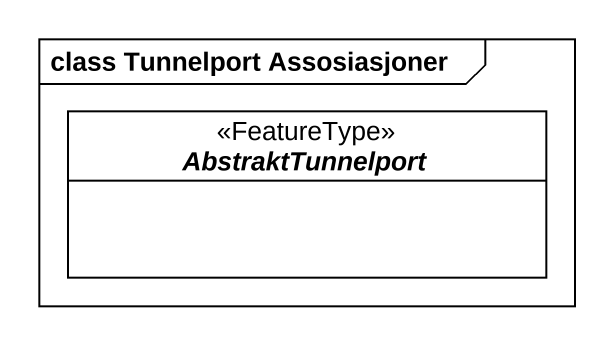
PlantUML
@startuml
mainframe class Tunnelport Assosiasjoner
hide circle
hide empty members
abstract class AbstraktTunnelport <<FeatureType>>
@enduml
